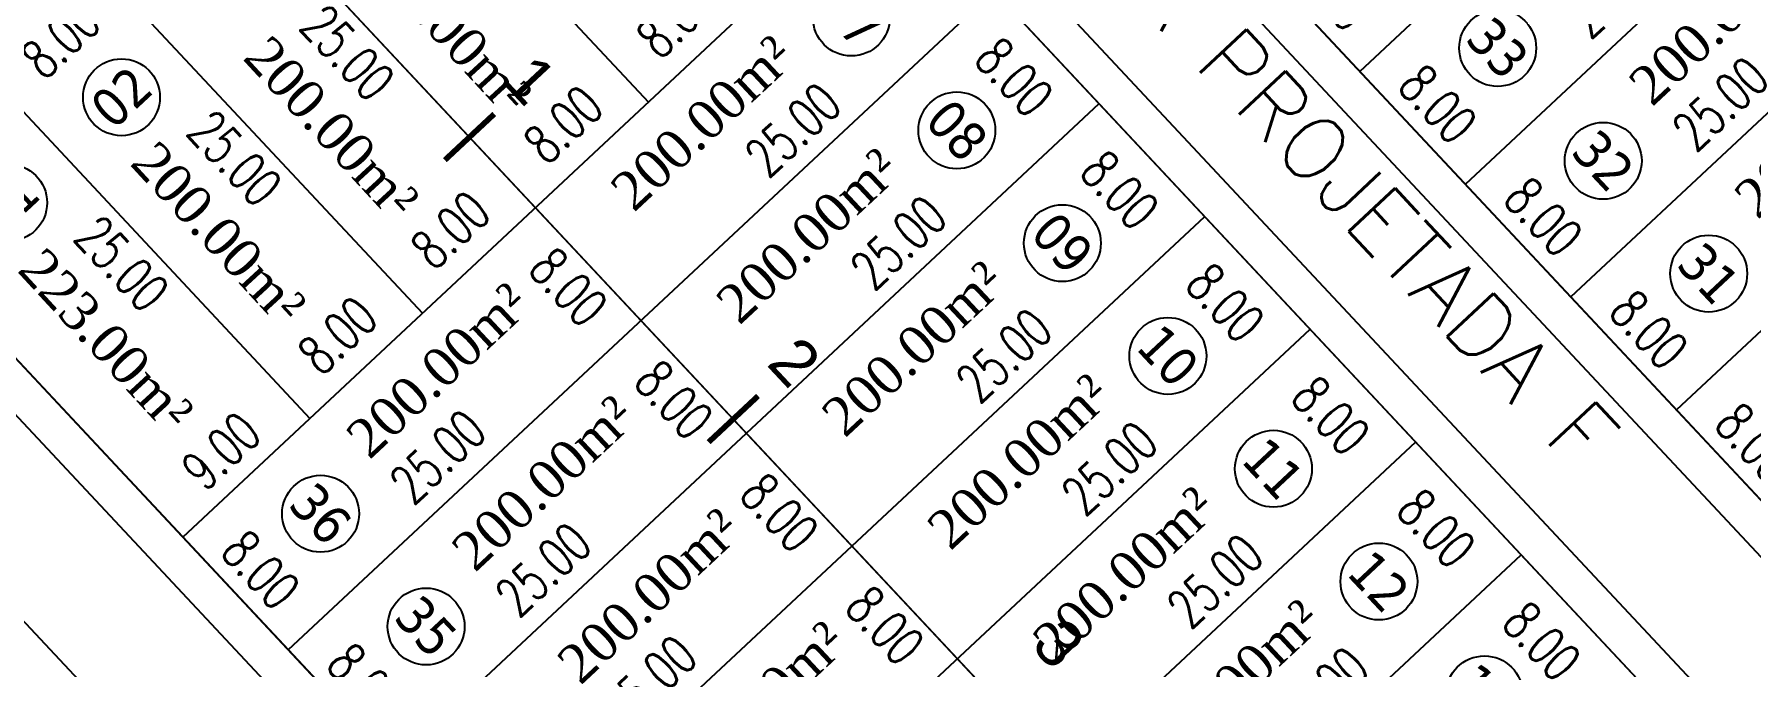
# Model space of a CAD drawing. Header units: metres. Extents: x 436314 to 439216, y 9612307 to 9615043.
# Drawn here: x 437425.6 to 437514.5, y 9614835.6 to 9614868.3 of the extents above; entities that cross this region are included whole.
import ezdxf

# ---------------------------------------------------------------- set-up
doc = ezdxf.new("R2010")
doc.units = ezdxf.units.M
doc.header["$PDMODE"] = 35
doc.header["$PDSIZE"] = 0.1
doc.linetypes.add('ACAD_ISO02W100', pattern=[15, 12, -3])
for name, color, linetype in [('ADUTORA', 90, 'Continuous'), ('Auxiliar', 7, 'Continuous'), ('COTAS', 10, 'Continuous'), ('Eixo Acesso', 2, 'ACAD_ISO02W100'), ('Estacas', 7, 'Continuous'), ('Layer3', 1, 'Continuous'), ('M_FIO', 32, 'Continuous'), ('ÁREA', 7, 'Continuous')]:
    doc.layers.add(name, color=color, linetype=linetype)
doc.layers.get('0').off()
doc.styles.add('ARIAL', font='arial.ttf')
doc.styles.add('COTAS', font='romans.shx', dxfattribs={"width": 0.7})
doc.styles.add('symplex', font='simplex.shx', dxfattribs={"bigfont": 'bigfont.shx'})
doc.styles.add('tahoma', font='tahoma.ttf')
doc.styles.add('ÁREA', font='times.ttf', dxfattribs={"height": 2})
doc.dimstyles.new('C-75', dxfattribs={"dimtxt": 2, "dimasz": 0.2, "dimexe": 0, "dimexo": 0, "dimgap": 1, "dimtad": 0, "dimzin": 4, "dimdsep": 46, "dimtxsty": 'COTAS', "dimblk1": 'BOL-COT', "dimblk2": 'BOL-COT', "dimsah": 1, "dimcen": 0.1, "dimse1": 1, "dimse2": 1, "dimsd1": 1, "dimsd2": 1, "dimclrd": 8, "dimclre": 256, "dimclrt": 256, "dimaunit": 1, "dimadec": 3, "dimazin": 0, "dimtfac": 0.5, "dimtix": 1, "dimtmove": 0, "dimatfit": 3, "dimldrblk": 'BOL-COT', "dimfxl": 1, "dimtolj": 1, "dimtzin": 0, "dimarcsym": 0})

# ---------------------------------------------------------------- blocks, each defined once
blk = doc.blocks.new('Est')
at = {"const_width": 0.2}
blk.add_lwpolyline([(0, -1.2), (0, 1.2)], dxfattribs=at)
blk = doc.blocks.new('*D543')
at = {"layer": 'Defpoints', "color": 0, "transparency": 16777216}
for p in [(2699.274, 1127.713), (2691.274, 1125.552), (2699.274, 1125.552)]:
    blk.add_point(p, dxfattribs=at)
at = {"layer": 'Layer3', "transparency": 16777216, "insert": (2695.274, 1127.712), "char_height": 2, "attachment_point": 5, "rotation": 0.00178, "style": 'COTAS'}
blk.add_mtext('\\A1;8.00', dxfattribs=at)
blk = doc.blocks.new('BOL-COT')
at = {"layer": 'COTAS'}
for p, q in [((-2, 0), (2, 0)), ((0, -3), (0, 3))]:
    blk.add_line(p, q, dxfattribs=at)
blk.add_circle((0, 0), 0.4, dxfattribs=at)
blk = doc.blocks.new('*D544')
at = {"layer": 'Defpoints', "color": 0, "transparency": 16777216}
for p in [(2691.273, 1150.552), (2699.273, 1150.552), (2699.273, 1148.703)]:
    blk.add_point(p, dxfattribs=at)
at = {"layer": 'Layer3', "transparency": 16777216, "insert": (2695.273, 1148.703), "char_height": 2, "attachment_point": 5, "rotation": 0.00203, "style": 'COTAS'}
blk.add_mtext('\\A1;8.00', dxfattribs=at)
blk = doc.blocks.new('*D545')
at = {"layer": 'Defpoints', "color": 0, "transparency": 16777216}
for p in [(2699.273, 1150.552), (2697.643, 1125.552), (2699.274, 1125.552)]:
    blk.add_point(p, dxfattribs=at)
at = {"layer": 'Layer3', "transparency": 16777216, "insert": (2697.643, 1138.052), "char_height": 2, "attachment_point": 5, "rotation": 270.00204, "style": 'COTAS'}
blk.add_mtext('\\A1;25.00', dxfattribs=at)
blk = doc.blocks.new('*D546')
at = {"layer": 'Defpoints', "color": 0, "transparency": 16777216}
for p in [(2691.273, 1150.552), (2689.643, 1125.552), (2691.274, 1125.552)]:
    blk.add_point(p, dxfattribs=at)
at = {"layer": 'Layer3', "transparency": 16777216, "insert": (2689.643, 1138.052), "char_height": 2, "attachment_point": 5, "rotation": 270.00204, "style": 'COTAS'}
blk.add_mtext('\\A1;25.00', dxfattribs=at)
blk = doc.blocks.new('*D547')
at = {"layer": 'Defpoints', "color": 0, "transparency": 16777216}
for p in [(2707.274, 1127.713), (2699.274, 1125.552), (2707.274, 1125.553)]:
    blk.add_point(p, dxfattribs=at)
at = {"layer": 'Layer3', "transparency": 16777216, "insert": (2703.274, 1127.713), "char_height": 2, "attachment_point": 5, "rotation": 0.00178, "style": 'COTAS'}
blk.add_mtext('\\A1;8.00', dxfattribs=at)
blk = doc.blocks.new('*D549')
at = {"layer": 'Defpoints', "color": 0, "transparency": 16777216}
for p in [(2707.273, 1150.553), (2705.643, 1125.553), (2707.274, 1125.553)]:
    blk.add_point(p, dxfattribs=at)
at = {"layer": 'Layer3', "transparency": 16777216, "insert": (2705.643, 1138.053), "char_height": 2, "attachment_point": 5, "rotation": 270.00204, "style": 'COTAS'}
blk.add_mtext('\\A1;25.00', dxfattribs=at)
blk = doc.blocks.new('*D550')
at = {"layer": 'Defpoints', "color": 0, "transparency": 16777216}
for p in [(2715.274, 1127.713), (2707.274, 1125.553), (2715.274, 1125.553)]:
    blk.add_point(p, dxfattribs=at)
at = {"layer": 'Layer3', "transparency": 16777216, "insert": (2711.274, 1127.713), "char_height": 2, "attachment_point": 5, "rotation": 0.00178, "style": 'COTAS'}
blk.add_mtext('\\A1;8.00', dxfattribs=at)
blk = doc.blocks.new('*D552')
at = {"layer": 'Defpoints', "color": 0, "transparency": 16777216}
for p in [(2715.273, 1150.553), (2713.643, 1125.553), (2715.274, 1125.553)]:
    blk.add_point(p, dxfattribs=at)
at = {"layer": 'Layer3', "transparency": 16777216, "insert": (2713.643, 1138.053), "char_height": 2, "attachment_point": 5, "rotation": 270.00204, "style": 'COTAS'}
blk.add_mtext('\\A1;25.00', dxfattribs=at)
blk = doc.blocks.new('*D553')
at = {"layer": 'Defpoints', "color": 0, "transparency": 16777216}
for p in [(2723.274, 1127.713), (2715.274, 1125.553), (2723.274, 1125.553)]:
    blk.add_point(p, dxfattribs=at)
at = {"layer": 'Layer3', "transparency": 16777216, "insert": (2719.274, 1127.713), "char_height": 2, "attachment_point": 5, "rotation": 0.00178, "style": 'COTAS'}
blk.add_mtext('\\A1;8.00', dxfattribs=at)
blk = doc.blocks.new('*D557')
at = {"layer": 'Defpoints', "color": 0, "transparency": 16777216}
for p in [(2691.274, 1127.456), (2682.274, 1125.552), (2691.274, 1125.552)]:
    blk.add_point(p, dxfattribs=at)
at = {"layer": 'Layer3', "transparency": 16777216, "insert": (2686.774, 1127.456), "char_height": 2, "attachment_point": 5, "rotation": 0.00204, "style": 'COTAS'}
blk.add_mtext('\\A1;9.00', dxfattribs=at)
blk = doc.blocks.new('*D560')
at = {"layer": 'Defpoints', "color": 0, "transparency": 16777216}
for p in [(2707.274, 1119.396), (2707.274, 1117.553), (2732.274, 1117.554)]:
    blk.add_point(p, dxfattribs=at)
at = {"layer": 'Layer3', "transparency": 16777216, "insert": (2719.774, 1119.397), "char_height": 2, "attachment_point": 5, "rotation": 0.00204, "style": 'COTAS'}
blk.add_mtext('\\A1;25.00', dxfattribs=at)
blk = doc.blocks.new('*D561')
at = {"layer": 'Defpoints', "color": 0, "transparency": 16777216}
for p in [(2682.274, 1125.552), (2682.274, 1117.552), (2684.066, 1117.552)]:
    blk.add_point(p, dxfattribs=at)
at = {"layer": 'Layer3', "transparency": 16777216, "insert": (2684.066, 1121.552), "char_height": 2, "attachment_point": 5, "rotation": 270.00204, "style": 'COTAS'}
blk.add_mtext('\\A1;8.00', dxfattribs=at)
blk = doc.blocks.new('*D562')
at = {"layer": 'Defpoints', "color": 0, "transparency": 16777216}
for p in [(2703.177, 1125.375), (2703.177, 1117.375), (2705.708, 1117.375)]:
    blk.add_point(p, dxfattribs=at)
at = {"layer": 'Layer3', "transparency": 16777216, "insert": (2705.708, 1121.375), "char_height": 2, "attachment_point": 5, "rotation": 270.00204, "style": 'COTAS'}
blk.add_mtext('\\A1;8.00', dxfattribs=at)
blk = doc.blocks.new('*D563')
at = {"layer": 'Defpoints', "color": 0, "transparency": 16777216}
for p in [(2707.273, 1119.588), (2682.274, 1117.543), (2707.274, 1117.553)]:
    blk.add_point(p, dxfattribs=at)
at = {"layer": 'Layer3', "transparency": 16777216, "insert": (2694.773, 1119.583), "char_height": 2, "attachment_point": 5, "rotation": 0.02224, "style": 'COTAS'}
blk.add_mtext('\\A1;25.00', dxfattribs=at)
blk = doc.blocks.new('*D564')
at = {"layer": 'Defpoints', "color": 0, "transparency": 16777216}
for p in [(2732.274, 1117.554), (2729.994, 1109.553), (2732.274, 1109.554)]:
    blk.add_point(p, dxfattribs=at)
at = {"layer": 'Layer3', "transparency": 16777216, "insert": (2729.994, 1113.553), "char_height": 2, "attachment_point": 5, "rotation": 270.00204, "style": 'COTAS'}
blk.add_mtext('\\A1;8.00', dxfattribs=at)
blk = doc.blocks.new('*D565')
at = {"layer": 'Defpoints', "color": 0, "transparency": 16777216}
for p in [(2707.274, 1111.396), (2707.274, 1109.553), (2732.274, 1109.554)]:
    blk.add_point(p, dxfattribs=at)
at = {"layer": 'Layer3', "transparency": 16777216, "insert": (2719.774, 1111.397), "char_height": 2, "attachment_point": 5, "rotation": 0.00204, "style": 'COTAS'}
blk.add_mtext('\\A1;25.00', dxfattribs=at)
blk = doc.blocks.new('*D566')
at = {"layer": 'Defpoints', "color": 0, "transparency": 16777216}
for p in [(2682.274, 1117.552), (2682.274, 1109.552), (2684.066, 1109.552)]:
    blk.add_point(p, dxfattribs=at)
at = {"layer": 'Layer3', "transparency": 16777216, "insert": (2684.066, 1113.552), "char_height": 2, "attachment_point": 5, "rotation": 270.00204, "style": 'COTAS'}
blk.add_mtext('\\A1;8.00', dxfattribs=at)
blk = doc.blocks.new('*D567')
at = {"layer": 'Defpoints', "color": 0, "transparency": 16777216}
for p in [(2703.177, 1117.375), (2703.177, 1109.375), (2705.708, 1109.375)]:
    blk.add_point(p, dxfattribs=at)
at = {"layer": 'Layer3', "transparency": 16777216, "insert": (2705.708, 1113.375), "char_height": 2, "attachment_point": 5, "rotation": 270.00204, "style": 'COTAS'}
blk.add_mtext('\\A1;8.00', dxfattribs=at)
blk = doc.blocks.new('*D568')
at = {"layer": 'Defpoints', "color": 0, "transparency": 16777216}
for p in [(2707.273, 1111.588), (2682.274, 1109.543), (2707.274, 1109.553)]:
    blk.add_point(p, dxfattribs=at)
at = {"layer": 'Layer3', "transparency": 16777216, "insert": (2694.773, 1111.583), "char_height": 2, "attachment_point": 5, "rotation": 0.02224, "style": 'COTAS'}
blk.add_mtext('\\A1;25.00', dxfattribs=at)
blk = doc.blocks.new('*D569')
at = {"layer": 'Defpoints', "color": 0, "transparency": 16777216}
for p in [(2732.274, 1109.554), (2729.995, 1101.553), (2732.274, 1101.554)]:
    blk.add_point(p, dxfattribs=at)
at = {"layer": 'Layer3', "transparency": 16777216, "insert": (2729.995, 1105.553), "char_height": 2, "attachment_point": 5, "rotation": 270.00204, "style": 'COTAS'}
blk.add_mtext('\\A1;8.00', dxfattribs=at)
blk = doc.blocks.new('*D570')
at = {"layer": 'Defpoints', "color": 0, "transparency": 16777216}
for p in [(2707.274, 1103.396), (2707.274, 1101.553), (2732.274, 1101.554)]:
    blk.add_point(p, dxfattribs=at)
at = {"layer": 'Layer3', "transparency": 16777216, "insert": (2719.774, 1103.397), "char_height": 2, "attachment_point": 5, "rotation": 0.00204, "style": 'COTAS'}
blk.add_mtext('\\A1;25.00', dxfattribs=at)
blk = doc.blocks.new('*D572')
at = {"layer": 'Defpoints', "color": 0, "transparency": 16777216}
for p in [(2703.177, 1109.375), (2703.178, 1101.375), (2705.708, 1101.375)]:
    blk.add_point(p, dxfattribs=at)
at = {"layer": 'Layer3', "transparency": 16777216, "insert": (2705.708, 1105.375), "char_height": 2, "attachment_point": 5, "rotation": 270.00204, "style": 'COTAS'}
blk.add_mtext('\\A1;8.00', dxfattribs=at)
blk = doc.blocks.new('*D573')
at = {"layer": 'Defpoints', "color": 0, "transparency": 16777216}
for p in [(2707.274, 1103.588), (2682.274, 1101.543), (2707.274, 1101.553)]:
    blk.add_point(p, dxfattribs=at)
at = {"layer": 'Layer3', "transparency": 16777216, "insert": (2694.774, 1103.583), "char_height": 2, "attachment_point": 5, "rotation": 0.02224, "style": 'COTAS'}
blk.add_mtext('\\A1;25.00', dxfattribs=at)
blk = doc.blocks.new('*D574')
at = {"layer": 'Defpoints', "color": 0, "transparency": 16777216}
for p in [(2732.274, 1101.554), (2729.995, 1093.553), (2732.275, 1093.554)]:
    blk.add_point(p, dxfattribs=at)
at = {"layer": 'Layer3', "transparency": 16777216, "insert": (2729.995, 1097.553), "char_height": 2, "attachment_point": 5, "rotation": 270.00204, "style": 'COTAS'}
blk.add_mtext('\\A1;8.00', dxfattribs=at)
blk = doc.blocks.new('*D575')
at = {"layer": 'Defpoints', "color": 0, "transparency": 16777216}
for p in [(2707.275, 1095.396), (2707.275, 1093.553), (2732.275, 1093.554)]:
    blk.add_point(p, dxfattribs=at)
at = {"layer": 'Layer3', "transparency": 16777216, "insert": (2719.775, 1095.397), "char_height": 2, "attachment_point": 5, "rotation": 0.00204, "style": 'COTAS'}
blk.add_mtext('\\A1;25.00', dxfattribs=at)
blk = doc.blocks.new('*D577')
at = {"layer": 'Defpoints', "color": 0, "transparency": 16777216}
for p in [(2703.178, 1101.375), (2703.178, 1093.375), (2705.709, 1093.375)]:
    blk.add_point(p, dxfattribs=at)
at = {"layer": 'Layer3', "transparency": 16777216, "insert": (2705.708, 1097.375), "char_height": 2, "attachment_point": 5, "rotation": 270.00204, "style": 'COTAS'}
blk.add_mtext('\\A1;8.00', dxfattribs=at)
blk = doc.blocks.new('*D578')
at = {"layer": 'Defpoints', "color": 0, "transparency": 16777216}
for p in [(2707.274, 1095.588), (2682.275, 1093.543), (2707.275, 1093.553)]:
    blk.add_point(p, dxfattribs=at)
at = {"layer": 'Layer3', "transparency": 16777216, "insert": (2694.774, 1095.583), "char_height": 2, "attachment_point": 5, "rotation": 0.02224, "style": 'COTAS'}
blk.add_mtext('\\A1;25.00', dxfattribs=at)
blk = doc.blocks.new('*D579')
at = {"layer": 'Defpoints', "color": 0, "transparency": 16777216}
for p in [(2732.275, 1093.554), (2729.995, 1085.553), (2732.275, 1085.554)]:
    blk.add_point(p, dxfattribs=at)
at = {"layer": 'Layer3', "transparency": 16777216, "insert": (2729.995, 1089.553), "char_height": 2, "attachment_point": 5, "rotation": 270.00204, "style": 'COTAS'}
blk.add_mtext('\\A1;8.00', dxfattribs=at)
blk = doc.blocks.new('*D580')
at = {"layer": 'Defpoints', "color": 0, "transparency": 16777216}
for p in [(2707.275, 1087.396), (2707.275, 1085.553), (2732.275, 1085.554)]:
    blk.add_point(p, dxfattribs=at)
at = {"layer": 'Layer3', "transparency": 16777216, "insert": (2719.775, 1087.397), "char_height": 2, "attachment_point": 5, "rotation": 0.00204, "style": 'COTAS'}
blk.add_mtext('\\A1;25.00', dxfattribs=at)
blk = doc.blocks.new('*D584')
at = {"layer": 'Defpoints', "color": 0, "transparency": 16777216}
for p in [(2732.275, 1085.554), (2729.996, 1077.553), (2732.275, 1077.554)]:
    blk.add_point(p, dxfattribs=at)
at = {"layer": 'Layer3', "transparency": 16777216, "insert": (2729.995, 1081.553), "char_height": 2, "attachment_point": 5, "rotation": 270.00204, "style": 'COTAS'}
blk.add_mtext('\\A1;8.00', dxfattribs=at)
blk = doc.blocks.new('*D585')
at = {"layer": 'Defpoints', "color": 0, "transparency": 16777216}
for p in [(2707.275, 1079.396), (2707.275, 1077.553), (2732.275, 1077.554)]:
    blk.add_point(p, dxfattribs=at)
at = {"layer": 'Layer3', "transparency": 16777216, "insert": (2719.775, 1079.397), "char_height": 2, "attachment_point": 5, "rotation": 0.00204, "style": 'COTAS'}
blk.add_mtext('\\A1;25.00', dxfattribs=at)
blk = doc.blocks.new('*D587')
at = {"layer": 'Defpoints', "color": 0, "transparency": 16777216}
for p in [(2732.275, 1077.554), (2729.996, 1069.553), (2732.276, 1069.554)]:
    blk.add_point(p, dxfattribs=at)
at = {"layer": 'Layer3', "transparency": 16777216, "insert": (2729.996, 1073.553), "char_height": 2, "attachment_point": 5, "rotation": 270.00204, "style": 'COTAS'}
blk.add_mtext('\\A1;8.00', dxfattribs=at)
blk = doc.blocks.new('*D588')
at = {"layer": 'Defpoints', "color": 0, "transparency": 16777216}
for p in [(2707.276, 1071.396), (2707.276, 1069.553), (2732.276, 1069.554)]:
    blk.add_point(p, dxfattribs=at)
at = {"layer": 'Layer3', "transparency": 16777216, "insert": (2719.776, 1071.397), "char_height": 2, "attachment_point": 5, "rotation": 0.00204, "style": 'COTAS'}
blk.add_mtext('\\A1;25.00', dxfattribs=at)
blk = doc.blocks.new('*D662')
at = {"layer": 'Defpoints', "color": 0, "transparency": 16777216}
for p in [(2743.274, 1109.554), (2743.274, 1101.554), (2745.067, 1101.554)]:
    blk.add_point(p, dxfattribs=at)
at = {"layer": 'Layer3', "transparency": 16777216, "insert": (2745.066, 1105.554), "char_height": 2, "attachment_point": 5, "rotation": 270.00204, "style": 'COTAS'}
blk.add_mtext('\\A1;8.00', dxfattribs=at)
blk = doc.blocks.new('*D664')
at = {"layer": 'Defpoints', "color": 0, "transparency": 16777216}
for p in [(2768.274, 1103.59), (2743.274, 1101.545), (2768.274, 1101.555)]:
    blk.add_point(p, dxfattribs=at)
at = {"layer": 'Layer3', "transparency": 16777216, "insert": (2755.774, 1103.585), "char_height": 2, "attachment_point": 5, "rotation": 0.02224, "style": 'COTAS'}
blk.add_mtext('\\A1;25.00', dxfattribs=at)
blk = doc.blocks.new('*D667')
at = {"layer": 'Defpoints', "color": 0, "transparency": 16777216}
for p in [(2743.274, 1101.554), (2743.275, 1093.554), (2745.067, 1093.554)]:
    blk.add_point(p, dxfattribs=at)
at = {"layer": 'Layer3', "transparency": 16777216, "insert": (2745.067, 1097.554), "char_height": 2, "attachment_point": 5, "rotation": 270.00204, "style": 'COTAS'}
blk.add_mtext('\\A1;8.00', dxfattribs=at)
blk = doc.blocks.new('*D669')
at = {"layer": 'Defpoints', "color": 0, "transparency": 16777216}
for p in [(2768.274, 1095.59), (2743.275, 1093.545), (2768.275, 1093.555)]:
    blk.add_point(p, dxfattribs=at)
at = {"layer": 'Layer3', "transparency": 16777216, "insert": (2755.774, 1095.585), "char_height": 2, "attachment_point": 5, "rotation": 0.02224, "style": 'COTAS'}
blk.add_mtext('\\A1;25.00', dxfattribs=at)
blk = doc.blocks.new('*D672')
at = {"layer": 'Defpoints', "color": 0, "transparency": 16777216}
for p in [(2743.275, 1093.554), (2743.275, 1085.554), (2745.067, 1085.554)]:
    blk.add_point(p, dxfattribs=at)
at = {"layer": 'Layer3', "transparency": 16777216, "insert": (2745.067, 1089.554), "char_height": 2, "attachment_point": 5, "rotation": 270.00204, "style": 'COTAS'}
blk.add_mtext('\\A1;8.00', dxfattribs=at)
blk = doc.blocks.new('*D674')
at = {"layer": 'Defpoints', "color": 0, "transparency": 16777216}
for p in [(2768.274, 1087.59), (2743.275, 1085.545), (2768.275, 1085.555)]:
    blk.add_point(p, dxfattribs=at)
at = {"layer": 'Layer3', "transparency": 16777216, "insert": (2755.774, 1087.585), "char_height": 2, "attachment_point": 5, "rotation": 0.02224, "style": 'COTAS'}
blk.add_mtext('\\A1;25.00', dxfattribs=at)
blk = doc.blocks.new('*D680')
at = {"layer": 'Defpoints', "color": 0, "transparency": 16777216}
for p in [(2743.275, 1077.554), (2743.276, 1069.554), (2745.068, 1069.554)]:
    blk.add_point(p, dxfattribs=at)
at = {"layer": 'Layer3', "transparency": 16777216, "insert": (2745.068, 1073.554), "char_height": 2, "attachment_point": 5, "rotation": 270.00204, "style": 'COTAS'}
blk.add_mtext('\\A1;8.00', dxfattribs=at)
blk = doc.blocks.new('*D682')
at = {"layer": 'Defpoints', "color": 0, "transparency": 16777216}
for p in [(2768.275, 1071.59), (2743.276, 1069.545), (2768.276, 1069.555)]:
    blk.add_point(p, dxfattribs=at)
at = {"layer": 'Layer3', "transparency": 16777216, "insert": (2755.775, 1071.585), "char_height": 2, "attachment_point": 5, "rotation": 0.02224, "style": 'COTAS'}
blk.add_mtext('\\A1;25.00', dxfattribs=at)
blk = doc.blocks.new('*D817')
at = {"layer": 'Defpoints', "color": 0, "transparency": 16777216}
for p in [(2743.275, 1085.554), (2743.275, 1077.554), (2745.067, 1077.554)]:
    blk.add_point(p, dxfattribs=at)
at = {"layer": 'Layer3', "transparency": 16777216, "insert": (2745.067, 1081.554), "char_height": 2, "attachment_point": 5, "rotation": 270.00204, "style": 'COTAS'}
blk.add_mtext('\\A1;8.00', dxfattribs=at)
blk = doc.blocks.new('atutu')
at = {"layer": 'Layer3', "color": 0}
for points in [[(2691.273, 1150.552), (2691.274, 1125.552)], [(2699.273, 1150.552), (2699.274, 1125.552)], [(2707.273, 1150.553), (2707.278, 1003.553)], [(2715.273, 1150.553), (2715.274, 1125.553)], [(2682.278, 1005.552), (2682.273, 1148.552)], [(2732.278, 1005.554), (2732.273, 1148.554)], [(2743.278, 1005.554), (2743.273, 1148.554)], [(2682.274, 1125.552), (2732.274, 1125.554)], [(2682.274, 1117.552), (2732.274, 1117.554)], [(2682.274, 1109.552), (2732.274, 1109.554)], [(2682.274, 1101.552), (2732.274, 1101.554)], [(2743.274, 1101.554), (2793.274, 1101.556)], [(2682.275, 1093.552), (2732.275, 1093.554)], [(2743.275, 1093.554), (2793.275, 1093.556)], [(2682.275, 1085.552), (2732.275, 1085.554)], [(2743.275, 1085.554), (2793.275, 1085.556)], [(2682.275, 1077.552), (2732.275, 1077.554)], [(2743.275, 1077.554), (2793.275, 1077.556)]]:
    blk.add_lwpolyline(points, dxfattribs=at)
for centre in [(2687.517, 1144.364), (2695.517, 1144.364), (2688.313, 1121.564), (2725.944, 1121.574), (2688.313, 1113.564), (2725.944, 1113.574), (2725.944, 1105.574), (2725.945, 1097.574), (2749.314, 1097.566), (2725.945, 1089.574), (2749.314, 1089.566), (2725.945, 1081.574), (2749.314, 1081.566), (2725.945, 1073.574)]:
    blk.add_circle(centre, 1.991, dxfattribs=at)
at = {"layer": 'M_FIO'}
for points in [[(2673.278, 1004.723), (2673.273, 1149.38)], [(2673.278, 1004.723), (2673.273, 1149.38)], [(2680.278, 1004.723), (2680.273, 1149.38)], [(2680.278, 1004.723), (2680.273, 1149.38)], [(2734.278, 1004.725), (2734.273, 1149.382)], [(2734.278, 1004.725), (2734.273, 1149.382)], [(2741.278, 1004.725), (2741.273, 1149.382)], [(2741.278, 1004.725), (2741.273, 1149.382)]]:
    blk.add_lwpolyline(points, dxfattribs=at)
at = {"layer": 'ADUTORA', "color": 7, "style": 'symplex'}
blk.add_text('RUA PROJETADA F', height=3.2843, rotation=270.02567, dxfattribs=at).set_placement((2737.179, 1118.543))
at = {"layer": 'Layer3', "color": 5, "char_height": 2, "attachment_point": 5, "style": 'tahoma'}
for s, insert, rotation in [('\\A1;01', (2687.517, 1144.364), 0.00204), ('\\A1;02', (2695.517, 1144.364), 0.00204), ('\\A1;36', (2688.313, 1121.564), 270.04973), ('\\A1;07', (2725.944, 1121.574), 270.04973), ('\\A1;35', (2688.313, 1113.564), 270.04973), ('\\A1;08', (2725.944, 1113.574), 270.04973), ('\\A1;09', (2725.944, 1105.574), 270.04973), ('\\A1;10', (2725.945, 1097.574), 270.04973), ('\\A1;33', (2749.314, 1097.566), 270.04973), ('\\A1;11', (2725.945, 1089.574), 270.04973), ('\\A1;32', (2749.314, 1089.566), 270.04973), ('\\A1;12', (2725.945, 1081.574), 270.04973), ('\\A1;31', (2749.314, 1081.566), 270.04973), ('\\A1;13', (2725.945, 1073.574), 270.04973)]:
    blk.add_mtext(s, dxfattribs=dict(at, insert=insert, rotation=rotation))
at = {"layer": 'ÁREA', "linetype": 'Continuous', "lineweight": -2, "extrusion": (-0.000658808, -0.026227, 0.999656), "style": 'ÁREA'}
for s, p in [('223.00m²', (2655.887, 1208.053, -36.218)), ('200.00m²', (2663.917, 1208.313, -36.225)), ('200.00m²', (2671.915, 1208.514, -36.23)), ('200.00m²', (2679.912, 1208.715, -36.235))]:
    blk.add_text(s, height=2, rotation=271, dxfattribs=at).set_placement(p)
at = {"layer": 'ÁREA', "linetype": 'Continuous', "lineweight": -2, "extrusion": (0.026231, -0.000470843, 0.999656), "style": 'ÁREA'}
for p in [(1169.989, -2670.677, 65.536), (1170.335, -2689.421, 66.028), (1161.99, -2670.821, 65.54), (1162.336, -2689.564, 66.032), (1153.991, -2670.965, 65.544), (1154.337, -2689.708, 66.036), (1145.993, -2671.109, 65.548), (1146.339, -2689.852, 66.04), (1138.34, -2689.996, 66.043), (1139.091, -2732.222, 67.151), (1130.341, -2690.14, 66.047), (1131.092, -2732.366, 67.155)]:
    blk.add_text('200.00m²', height=2, rotation=271, dxfattribs=at).set_placement(p)
at = {"layer": 'Layer3', "color": 0}
for p1, p2, distance, picture, middle in [((2691.273, 1150.552), (2691.274, 1125.552), -1.63, '*D546', (2689.643, 1138.052)), ((2691.273, 1150.552), (2699.273, 1150.552), -1.85, '*D544', (2695.273, 1148.703)), ((2699.273, 1150.552), (2699.274, 1125.552), -1.63, '*D545', (2697.643, 1138.052)), ((2707.273, 1150.553), (2707.274, 1125.553), -1.63, '*D549', (2705.643, 1138.053)), ((2715.273, 1150.553), (2715.274, 1125.553), -1.63, '*D552', (2713.643, 1138.053)), ((2682.274, 1125.552), (2691.274, 1125.552), 1.904, '*D557', (2686.774, 1127.456)), ((2691.274, 1125.552), (2699.274, 1125.552), 2.16, '*D543', (2695.274, 1127.712)), ((2699.274, 1125.552), (2707.274, 1125.553), 2.16, '*D547', (2703.274, 1127.713)), ((2707.274, 1125.553), (2715.274, 1125.553), 2.16, '*D550', (2711.274, 1127.713)), ((2715.274, 1125.553), (2723.274, 1125.553), 2.16, '*D553', (2719.274, 1127.713)), ((2682.274, 1125.552), (2682.274, 1117.552), 1.792, '*D561', (2684.066, 1121.552)), ((2682.274, 1117.543), (2707.274, 1117.553), 2.035, '*D563', (2694.773, 1119.583)), ((2732.274, 1117.554), (2707.274, 1117.553), -1.844, '*D560', (2719.774, 1119.397)), ((2682.274, 1117.552), (2682.274, 1109.552), 1.792, '*D566', (2684.066, 1113.552)), ((2732.274, 1117.554), (2732.274, 1109.554), -2.28, '*D564', (2729.994, 1113.553)), ((2682.274, 1109.543), (2707.274, 1109.553), 2.035, '*D568', (2694.773, 1111.583)), ((2732.274, 1109.554), (2707.274, 1109.553), -1.844, '*D565', (2719.774, 1111.397)), ((2732.274, 1109.554), (2732.274, 1101.554), -2.28, '*D569', (2729.995, 1105.553)), ((2743.274, 1109.554), (2743.274, 1101.554), 1.792, '*D662', (2745.066, 1105.554)), ((2682.274, 1101.543), (2707.274, 1101.553), 2.035, '*D573', (2694.774, 1103.583)), ((2732.274, 1101.554), (2707.274, 1101.553), -1.844, '*D570', (2719.774, 1103.397)), ((2743.274, 1101.545), (2768.274, 1101.555), 2.035, '*D664', (2755.774, 1103.585)), ((2732.274, 1101.554), (2732.275, 1093.554), -2.28, '*D574', (2729.995, 1097.553)), ((2743.274, 1101.554), (2743.275, 1093.554), 1.792, '*D667', (2745.067, 1097.554)), ((2682.275, 1093.543), (2707.275, 1093.553), 2.035, '*D578', (2694.774, 1095.583)), ((2732.275, 1093.554), (2707.275, 1093.553), -1.844, '*D575', (2719.775, 1095.397)), ((2743.275, 1093.545), (2768.275, 1093.555), 2.035, '*D669', (2755.774, 1095.585)), ((2732.275, 1093.554), (2732.275, 1085.554), -2.28, '*D579', (2729.995, 1089.553)), ((2743.275, 1093.554), (2743.275, 1085.554), 1.792, '*D672', (2745.067, 1089.554)), ((2732.275, 1085.554), (2707.275, 1085.553), -1.844, '*D580', (2719.775, 1087.397)), ((2743.275, 1085.545), (2768.275, 1085.555), 2.035, '*D674', (2755.774, 1087.585)), ((2732.275, 1085.554), (2732.275, 1077.554), -2.28, '*D584', (2729.995, 1081.553)), ((2743.275, 1085.554), (2743.275, 1077.554), 1.792, '*D817', (2745.067, 1081.554)), ((2732.275, 1077.554), (2707.275, 1077.553), -1.844, '*D585', (2719.775, 1079.397)), ((2732.275, 1077.554), (2732.276, 1069.554), -2.28, '*D587', (2729.996, 1073.553)), ((2743.275, 1077.554), (2743.276, 1069.554), 1.792, '*D680', (2745.068, 1073.554)), ((2732.276, 1069.554), (2707.276, 1069.553), -1.844, '*D588', (2719.776, 1071.397)), ((2743.276, 1069.545), (2768.276, 1069.555), 2.035, '*D682', (2755.775, 1071.585))]:
    dim = blk.add_aligned_dim(p1=p1, p2=p2, distance=distance, dimstyle='C-75', dxfattribs=at)
    dim.commit()
    dim.dimension.update_dxf_attribs({"geometry": picture, "text_midpoint": middle})
for base, p1, p2, picture, middle in [((2705.708, 1117.375), (2703.177, 1125.375), (2703.177, 1117.375), '*D562', (2705.708, 1121.375)), ((2705.708, 1109.375), (2703.177, 1117.375), (2703.177, 1109.375), '*D567', (2705.708, 1113.375)), ((2705.708, 1101.375), (2703.177, 1109.375), (2703.178, 1101.375), '*D572', (2705.708, 1105.375)), ((2705.709, 1093.375), (2703.178, 1101.375), (2703.178, 1093.375), '*D577', (2705.708, 1097.375))]:
    dim = blk.add_linear_dim(base=base, p1=p1, p2=p2, angle=270.00204, dimstyle='C-75', dxfattribs=at)
    dim.commit()
    dim.dimension.update_dxf_attribs({"geometry": picture, "text_midpoint": middle, "dimtype": 129})

msp = doc.modelspace()

# ---------------------------------------------------------------- linework, layer by layer
at = {"layer": 'Auxiliar', "color": 2, "linetype": 'Continuous', "lineweight": -3}
for p, q in [((437559.841, 9614796.29), (437462.18, 9614900.749)), ((437551.804, 9614788.778), (437454.145, 9614893.236)), ((437515.282, 9614754.631), (437417.621, 9614859.09))]:
    msp.add_line(p, q, dxfattribs=at)
at = {"layer": 'Eixo Acesso', "color": 2, "linetype": 'Continuous', "lineweight": -3, "ltscale": 3}
msp.add_line((437434.52, 9614877.626), (437534.908, 9614770.244), dxfattribs=at)

# ---------------------------------------------------------------- block references
at = {"rotation": 43.07140519794264}
msp.add_blockref('atutu', (436242.57, 9612188.321), dxfattribs=at)
at = {"layer": 'Estacas', "color": 7, "linetype": 'Continuous', "lineweight": -3, "xscale": 1.458333333106969, "yscale": 1.458333333106969, "zscale": 1.458333333106969, "rotation": 313.0719712210284}
for p in [(437448.178, 9614863.016), (437461.837, 9614848.406)]:
    msp.add_blockref('Est', p, dxfattribs=at)

# ---------------------------------------------------------------- texts
at = {"layer": 'Estacas', "color": 7, "linetype": 'Continuous', "lineweight": -3, "char_height": 2.4, "attachment_point": 8, "rotation": 313.07197, "style": 'ARIAL'}
for s, insert in [('{\\C256;1}', (437450.479, 9614865.167)), ('{\\C256;2}', (437464.138, 9614850.557)), ('{\\C256;3}', (437477.796, 9614835.947))]:
    msp.add_mtext(s, dxfattribs=dict(at, insert=insert))

doc.saveas('drawing.dxf')
